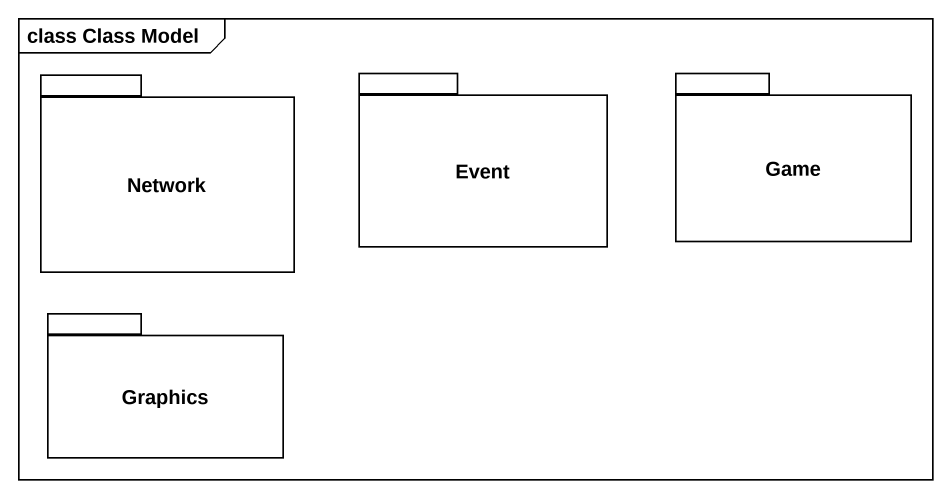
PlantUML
@startuml
mainframe class Class Model
package "Network" as Network_ {
}
package Event {
}
package Game {
}
package Graphics {
}
@enduml
